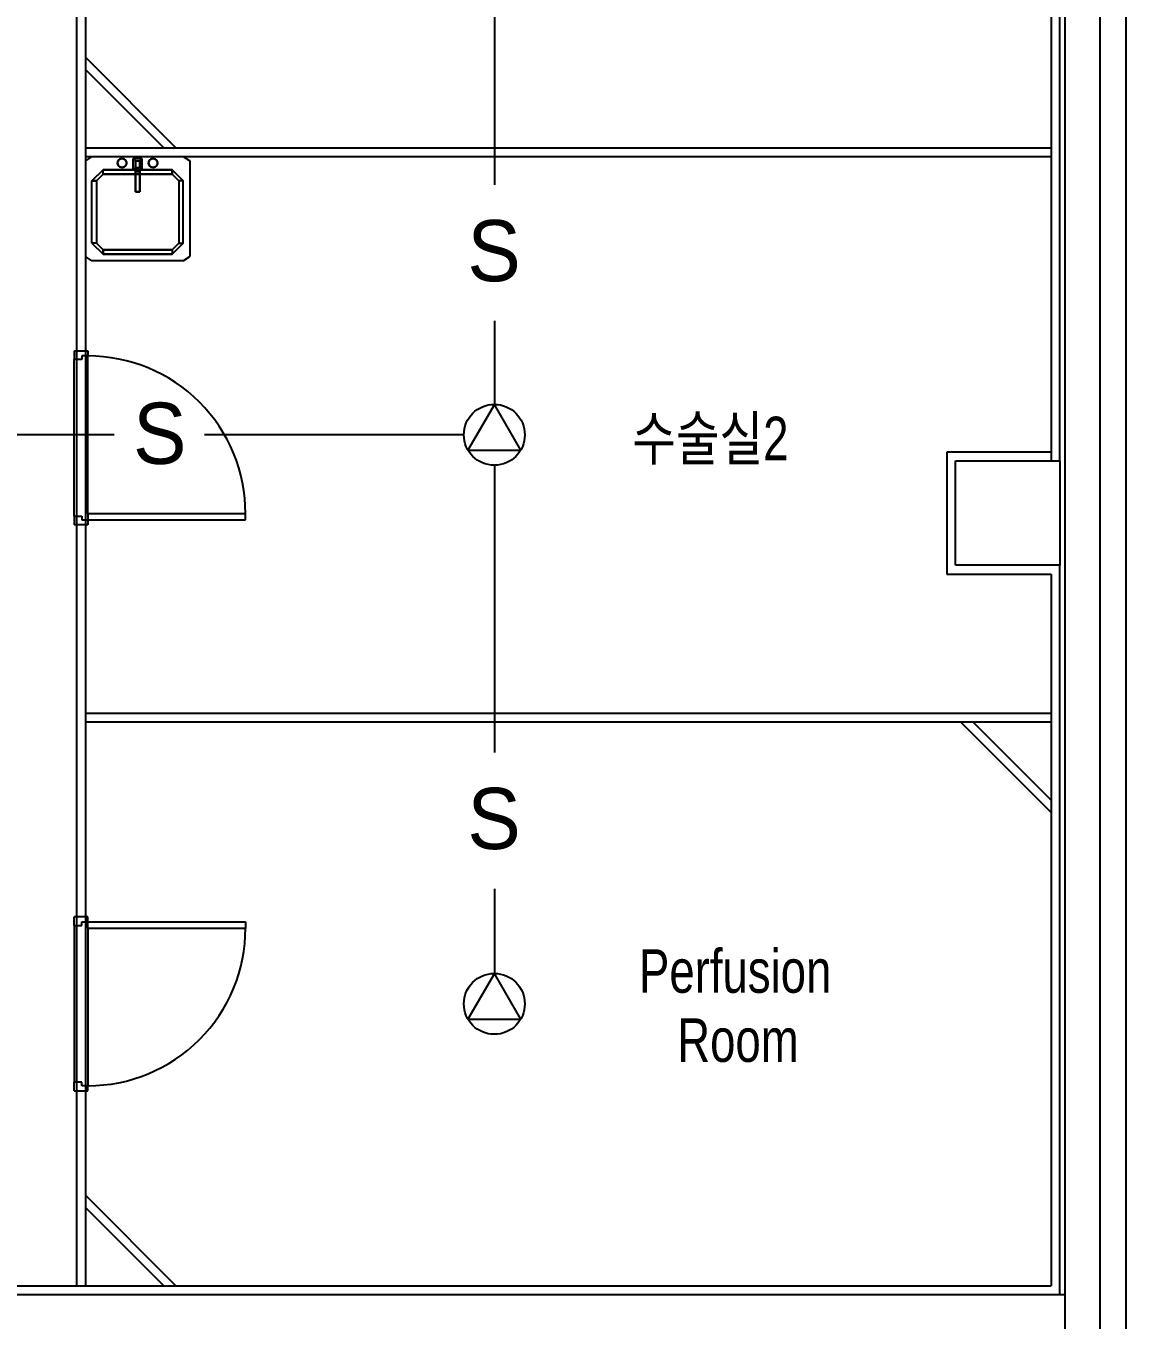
# Model space of a CAD drawing. Header units: millimetres. Extents: x 11414 to 120121, y 3637 to 81420.
# Drawn here: x 96975 to 103297, y 42740 to 50177 of the extents above; entities that cross this region are included whole.
import ezdxf
from ezdxf.enums import TextEntityAlignment as Align

# ---------------------------------------------------------------- set-up
doc = ezdxf.new("R2010")
doc.units = ezdxf.units.MM
doc.header["$LTSCALE"] = 100
doc.linetypes.add('CEN3', pattern=[26, 20, -2, 2, -2])
doc.layers.get('0').update_dxf_attribs({"color": 251})
for name, color, linetype in [('7', 7, 'Continuous'), ('ARC-7$0$ARCH', 9, 'Continuous'), ('ARC-7$0$arch-col', 9, 'Continuous'), ('ARC-7$0$TXT', 7, 'Continuous'), ('ARC-7$0$동물실', 9, 'Continuous'), ('ARC-7$0$방화석고', 9, 'Continuous'), ('REC', 21, 'Continuous'), ('sp', 21, 'Continuous'), ('SYM', 7, 'Continuous'), ('W2', 2, 'CEN3')]:
    doc.layers.add(name, color=color, linetype=linetype)
doc.styles.add('ARC-7$0$돋움', font='')
doc.styles.add('ARC-7$0$울릉도l', font='')
doc.styles.add('GHD', font='HYWULM.TTF')
doc.styles.add('lpk', font='HYWULM.TTF')
doc.styles.get('ARC-7$0$돋움').set_extended_font_data('DotumChe')
doc.styles.get('ARC-7$0$울릉도l').set_extended_font_data('Dotum')

# ---------------------------------------------------------------- blocks, each defined once
blk = doc.blocks.new('ARC-7$0$SINK')
at = {"layer": 'ARC-7$0$동물실'}
for p, q in [((0, 261.9), (25.4, 300)), ((25.4, 300), (574.6, 300)), ((600, 261.9), (574.6, 300)), ((0, 261.9), (0, -261.9)), ((76.4, 198.2), (140.1, 261.9)), ((140.1, 261.9), (76.4, 198.2)), ((140.1, 236.4), (101.8, 198.2)), ((101.8, 198.2), (140.1, 236.4)), ((498.2, 261.9), (140.1, 261.9)), ((140.1, 261.9), (140.1, 236.4)), ((498.2, 261.9), (140.1, 261.9)), ((140.1, 236.4), (140.1, 261.9)), ((140.1, 236.4), (498.2, 236.4)), ((140.1, 236.4), (498.2, 236.4)), ((498.2, 261.9), (561.9, 198.2)), ((498.2, 236.4), (498.2, 261.9)), ((498.2, 261.9), (561.9, 198.2)), ((498.2, 236.4), (498.2, 261.9)), ((498.2, 236.4), (536.4, 198.2)), ((536.4, 198.2), (498.2, 236.4)), ((600, -261.9), (600, 261.9)), ((76.4, -198.2), (76.4, 198.2)), ((101.8, 198.2), (76.4, 198.2)), ((76.4, 198.2), (76.4, -198.2)), ((101.8, 198.2), (76.4, 198.2)), ((101.8, 198.2), (101.8, -198.2)), ((101.8, -198.2), (101.8, 198.2)), ((536.4, -198.2), (536.4, 198.2)), ((561.9, 198.2), (536.4, 198.2)), ((536.4, 198.2), (536.4, -198.2)), ((536.4, 198.2), (561.9, 198.2)), ((561.9, 198.2), (561.9, -198.2)), ((561.9, -198.2), (561.9, 198.2)), ((12.8, 89.1), (13.6, 95.6)), ((13.6, 95.6), (12.8, 89.1)), ((12.8, 89.1), (13.6, 95.6)), ((13.6, 95.6), (12.8, 89.1)), ((13.6, 82.5), (12.8, 89.1)), ((12.8, 89.1), (13.6, 82.5)), ((13.6, 82.5), (12.8, 89.1)), ((12.8, 89.1), (13.6, 82.5)), ((13.6, 95.6), (16.2, 101.8)), ((16.2, 101.8), (13.6, 95.6)), ((13.6, 95.6), (16.2, 101.8)), ((16.2, 101.8), (13.6, 95.6)), ((16.2, 76.3), (13.6, 82.5)), ((13.6, 82.5), (16.2, 76.3)), ((16.2, 76.3), (13.6, 82.5)), ((13.6, 82.5), (16.2, 76.3)), ((16.2, 101.8), (20.2, 107.1)), ((20.2, 107.1), (16.2, 101.8)), ((16.2, 101.8), (20.2, 107.1)), ((20.2, 107.1), (16.2, 101.8)), ((20.2, 71.1), (16.2, 76.3)), ((16.2, 76.3), (20.2, 71.1)), ((20.2, 71.1), (16.2, 76.3)), ((16.2, 76.3), (20.2, 71.1)), ((20.2, 107.1), (25.4, 111.1)), ((25.4, 111.1), (20.2, 107.1)), ((20.2, 107.1), (25.4, 111.1)), ((25.4, 111.1), (20.2, 107.1)), ((25.4, 111.1), (31.6, 113.7)), ((31.6, 113.7), (25.4, 111.1)), ((25.4, 111.1), (31.6, 113.7)), ((31.6, 113.7), (25.4, 111.1)), ((31.6, 113.7), (38.2, 114.5)), ((38.2, 114.5), (31.6, 113.7)), ((31.6, 113.7), (38.2, 114.5)), ((38.2, 114.5), (31.6, 113.7)), ((38.2, 114.5), (44.8, 113.7)), ((44.8, 113.7), (38.2, 114.5)), ((38.2, 114.5), (44.8, 113.7)), ((44.8, 113.7), (38.2, 114.5)), ((44.8, 113.7), (51, 111.1)), ((51, 111.1), (44.8, 113.7)), ((44.8, 113.7), (51, 111.1)), ((51, 111.1), (44.8, 113.7)), ((51, 111.1), (56.2, 107.1)), ((56.2, 107.1), (51, 111.1)), ((51, 111.1), (56.2, 107.1)), ((56.2, 107.1), (51, 111.1)), ((56.2, 107.1), (60.2, 101.8)), ((60.2, 101.8), (56.2, 107.1)), ((56.2, 107.1), (60.2, 101.8)), ((60.2, 101.8), (56.2, 107.1)), ((60.2, 76.3), (56.2, 71.1)), ((56.2, 71.1), (60.2, 76.3)), ((60.2, 76.3), (56.2, 71.1)), ((56.2, 71.1), (60.2, 76.3)), ((60.2, 101.8), (62.8, 95.6)), ((62.8, 95.6), (60.2, 101.8)), ((60.2, 101.8), (62.8, 95.6)), ((62.8, 95.6), (60.2, 101.8)), ((62.8, 82.5), (60.2, 76.3)), ((60.2, 76.3), (62.8, 82.5)), ((62.8, 82.5), (60.2, 76.3)), ((60.2, 76.3), (62.8, 82.5)), ((62.8, 95.6), (63.6, 89.1)), ((63.6, 89.1), (62.8, 95.6)), ((62.8, 95.6), (63.6, 89.1)), ((63.6, 89.1), (62.8, 95.6)), ((63.6, 89.1), (62.8, 82.5)), ((62.8, 82.5), (63.6, 89.1)), ((63.6, 89.1), (62.8, 82.5)), ((62.8, 82.5), (63.6, 89.1)), ((25.4, 12.8), (12.8, 25.4)), ((12.8, 25.4), (12.8, -25.4)), ((76.4, 25.4), (12.8, 25.4)), ((25.4, 12.8), (12.8, 25.4)), ((25.4, 67.1), (20.2, 71.1)), ((20.2, 71.1), (25.4, 67.1)), ((25.4, 67.1), (20.2, 71.1)), ((20.2, 71.1), (25.4, 67.1)), ((31.6, 64.5), (25.4, 67.1)), ((25.4, 67.1), (31.6, 64.5)), ((31.6, 64.5), (25.4, 67.1)), ((25.4, 67.1), (31.6, 64.5)), ((25.4, 12.8), (25.4, -12.8)), ((89.1, 12.8), (25.4, 12.8)), ((25.4, 12.8), (25.4, -12.8)), ((25.4, 12.8), (63.6, 12.8)), ((89.1, 12.8), (25.4, 12.8)), ((38.2, 63.6), (31.6, 64.5)), ((31.6, 64.5), (38.2, 63.6)), ((38.2, 63.6), (31.6, 64.5)), ((31.6, 64.5), (38.2, 63.6)), ((38.2, 63.6), (44.8, 64.5)), ((44.8, 64.5), (38.2, 63.6)), ((38.2, 63.6), (44.8, 64.5)), ((44.8, 64.5), (38.2, 63.6)), ((51, 67.1), (44.8, 64.5)), ((44.8, 64.5), (51, 67.1)), ((51, 67.1), (44.8, 64.5)), ((44.8, 64.5), (51, 67.1)), ((56.2, 71.1), (51, 67.1)), ((51, 67.1), (56.2, 71.1)), ((56.2, 71.1), (51, 67.1)), ((51, 67.1), (56.2, 71.1)), ((76.4, 25.4), (63.6, 12.8)), ((63.6, 12.8), (76.4, 25.4)), ((63.6, 12.8), (63.6, -12.8)), ((101.8, 12.8), (63.6, 12.8)), ((63.6, 12.8), (63.6, -12.8)), ((101.8, 12.8), (63.6, 12.8)), ((76.4, -25.4), (76.4, 25.4)), ((89.1, 12.8), (203.6, 12.8)), ((89.1, -12.8), (89.1, 12.8)), ((89.1, -12.8), (89.1, 12.8)), ((89.1, 12.8), (101.8, 12.8)), ((101.8, 12.8), (89.1, 12.8)), ((89.1, 12.8), (203.6, 12.8)), ((101.8, 12.8), (203.6, 12.8)), ((101.8, 12.8), (101.8, -12.8)), ((101.8, -12.8), (101.8, 12.8)), ((203.6, 12.8), (101.8, 12.8)), ((203.6, 12.8), (203.6, -12.8)), ((203.6, 12.8), (203.6, -12.8)), ((203.6, -12.8), (203.6, 12.8)), ((203.6, 12.8), (203.6, -12.8)), ((25.4, -12.8), (12.8, -25.4)), ((25.4, -12.8), (12.8, -25.4)), ((12.8, -25.4), (76.4, -25.4)), ((16.2, -76.3), (20.2, -71.1)), ((20.2, -71.1), (16.2, -76.3)), ((16.2, -76.3), (20.2, -71.1)), ((20.2, -71.1), (16.2, -76.3)), ((20.2, -71.1), (25.4, -67.1)), ((25.4, -67.1), (20.2, -71.1)), ((20.2, -71.1), (25.4, -67.1)), ((25.4, -67.1), (20.2, -71.1)), ((25.4, -12.8), (89.1, -12.8)), ((25.4, -12.8), (63.6, -12.8)), ((89.1, -12.8), (25.4, -12.8)), ((25.4, -67.1), (31.6, -64.5)), ((31.6, -64.5), (25.4, -67.1)), ((25.4, -67.1), (31.6, -64.5)), ((31.6, -64.5), (25.4, -67.1)), ((31.6, -64.5), (38.2, -63.6)), ((38.2, -63.6), (31.6, -64.5)), ((31.6, -64.5), (38.2, -63.6)), ((38.2, -63.6), (31.6, -64.5)), ((38.2, -63.6), (44.8, -64.5)), ((44.8, -64.5), (38.2, -63.6)), ((38.2, -63.6), (44.8, -64.5)), ((44.8, -64.5), (38.2, -63.6)), ((44.8, -64.5), (51, -67.1)), ((51, -67.1), (44.8, -64.5)), ((44.8, -64.5), (51, -67.1)), ((51, -67.1), (44.8, -64.5)), ((51, -67.1), (56.2, -71.1)), ((56.2, -71.1), (51, -67.1)), ((51, -67.1), (56.2, -71.1)), ((56.2, -71.1), (51, -67.1)), ((56.2, -71.1), (60.2, -76.3)), ((60.2, -76.3), (56.2, -71.1)), ((56.2, -71.1), (60.2, -76.3)), ((60.2, -76.3), (56.2, -71.1)), ((63.6, -12.8), (76.4, -25.4)), ((76.4, -25.4), (63.6, -12.8)), ((63.6, -12.8), (101.8, -12.8)), ((63.6, -12.8), (101.8, -12.8)), ((203.6, -12.8), (89.1, -12.8)), ((101.8, -12.8), (89.1, -12.8)), ((89.1, -12.8), (203.6, -12.8)), ((101.8, -12.8), (89.1, -12.8)), ((203.6, -12.8), (101.8, -12.8)), ((203.6, -12.8), (101.8, -12.8)), ((12.8, -89.1), (13.6, -82.5)), ((13.6, -82.5), (12.8, -89.1)), ((12.8, -89.1), (13.6, -82.5)), ((13.6, -82.5), (12.8, -89.1)), ((13.6, -95.6), (12.8, -89.1)), ((12.8, -89.1), (13.6, -95.6)), ((13.6, -95.6), (12.8, -89.1)), ((12.8, -89.1), (13.6, -95.6)), ((13.6, -82.5), (16.2, -76.3)), ((16.2, -76.3), (13.6, -82.5)), ((13.6, -82.5), (16.2, -76.3)), ((16.2, -76.3), (13.6, -82.5)), ((16.2, -101.8), (13.6, -95.6)), ((13.6, -95.6), (16.2, -101.8)), ((16.2, -101.8), (13.6, -95.6)), ((13.6, -95.6), (16.2, -101.8)), ((20.2, -107.1), (16.2, -101.8)), ((16.2, -101.8), (20.2, -107.1)), ((20.2, -107.1), (16.2, -101.8)), ((16.2, -101.8), (20.2, -107.1)), ((25.4, -111.1), (20.2, -107.1)), ((20.2, -107.1), (25.4, -111.1)), ((25.4, -111.1), (20.2, -107.1)), ((20.2, -107.1), (25.4, -111.1)), ((31.6, -113.7), (25.4, -111.1)), ((25.4, -111.1), (31.6, -113.7)), ((31.6, -113.7), (25.4, -111.1)), ((25.4, -111.1), (31.6, -113.7)), ((38.2, -114.5), (31.6, -113.7)), ((31.6, -113.7), (38.2, -114.5)), ((38.2, -114.5), (31.6, -113.7)), ((31.6, -113.7), (38.2, -114.5)), ((44.8, -113.7), (38.2, -114.5)), ((38.2, -114.5), (44.8, -113.7)), ((44.8, -113.7), (38.2, -114.5)), ((38.2, -114.5), (44.8, -113.7)), ((51, -111.1), (44.8, -113.7)), ((44.8, -113.7), (51, -111.1)), ((51, -111.1), (44.8, -113.7)), ((44.8, -113.7), (51, -111.1)), ((56.2, -107.1), (51, -111.1)), ((51, -111.1), (56.2, -107.1)), ((56.2, -107.1), (51, -111.1)), ((51, -111.1), (56.2, -107.1)), ((60.2, -101.8), (56.2, -107.1)), ((56.2, -107.1), (60.2, -101.8)), ((60.2, -101.8), (56.2, -107.1)), ((56.2, -107.1), (60.2, -101.8)), ((60.2, -76.3), (62.8, -82.5)), ((62.8, -82.5), (60.2, -76.3)), ((60.2, -76.3), (62.8, -82.5)), ((62.8, -82.5), (60.2, -76.3)), ((62.8, -95.6), (60.2, -101.8)), ((60.2, -101.8), (62.8, -95.6)), ((62.8, -95.6), (60.2, -101.8)), ((60.2, -101.8), (62.8, -95.6)), ((62.8, -82.5), (63.6, -89.1)), ((62.8, -82.5), (63.6, -89.1)), ((63.6, -89.1), (62.8, -82.5)), ((62.8, -82.5), (63.6, -89.1)), ((63.6, -89.1), (62.8, -95.6)), ((62.8, -95.6), (63.6, -89.1)), ((63.6, -89.1), (62.8, -95.6)), ((62.8, -95.6), (63.6, -89.1)), ((140.1, -261.9), (76.4, -198.2)), ((76.4, -198.2), (101.8, -198.2)), ((76.4, -198.2), (140.1, -261.9)), ((101.8, -198.2), (76.4, -198.2)), ((101.8, -198.2), (140.1, -236.4)), ((140.1, -236.4), (101.8, -198.2)), ((561.9, -198.2), (498.2, -261.9)), ((498.2, -236.4), (536.4, -198.2)), ((498.2, -261.9), (561.9, -198.2)), ((536.4, -198.2), (498.2, -236.4)), ((536.4, -198.2), (561.9, -198.2)), ((536.4, -198.2), (561.9, -198.2)), ((0, -261.9), (25.4, -300)), ((140.1, -236.4), (498.2, -236.4)), ((140.1, -261.9), (140.1, -236.4)), ((140.1, -236.4), (498.2, -236.4)), ((140.1, -261.9), (140.1, -236.4)), ((498.2, -261.9), (140.1, -261.9)), ((498.2, -261.9), (140.1, -261.9)), ((498.2, -236.4), (498.2, -261.9)), ((498.2, -236.4), (498.2, -261.9)), ((600, -261.9), (574.6, -300)), ((25.4, -300), (574.6, -300))]:
    blk.add_line(p, q, dxfattribs=at)
blk = doc.blocks.new('ARC-7')
at = {"layer": 'ARC-7$0$ARCH', "color": 251, "ltscale": 3}
blk.add_line((684312.8, -483904.5), (684312.8, -427128.5), dxfattribs=at)
at = {"layer": 'ARC-7$0$ARCH', "color": 251}
for p, q in [((684162.8, -470308.5), (684162.8, -427278.5)), ((683962.8, -454848.5), (683962.8, -427478.5)), ((683962.8, -470308.5), (683962.8, -454848.5))]:
    blk.add_line(p, q, dxfattribs=at)
at = {"layer": 'ARC-7$0$arch-col', "color": 251}
for p, q in [((683332.8, -450108.5), (683932.8, -450108.5)), ((683332.8, -450708.5), (683332.8, -450108.5)), ((683332.8, -450108.5), (683932.8, -450108.5)), ((683332.8, -450708.5), (683332.8, -450108.5)), ((683932.8, -450108.5), (683932.8, -450708.5)), ((683932.8, -450108.5), (683932.8, -450708.5)), ((683932.8, -450708.5), (683332.8, -450708.5)), ((683932.8, -450708.5), (683332.8, -450708.5))]:
    blk.add_line(p, q, dxfattribs=at)
at = {"layer": 'ARC-7$0$TXT', "color": 251, "linetype": 'Continuous'}
for p, q in [((678853.5, -448308.5), (678332.8, -447787.7)), ((678782.8, -448308.5), (678332.8, -447858.5)), ((683362.1, -451608.5), (683882.8, -452129.2)), ((683432.8, -451608.5), (683882.8, -452058.5)), ((678853.5, -454848.5), (678332.8, -454327.7)), ((678782.8, -454848.5), (678332.8, -454398.5))]:
    blk.add_line(p, q, dxfattribs=at)
at = {"layer": 'ARC-7$0$동물실', "color": 251}
for p, q in [((678282.8, -435118.5), (678282.8, -451608.5)), ((678332.8, -436208.5), (678332.8, -451608.5)), ((683882.8, -444108.5), (683882.8, -450108.5)), ((683932.8, -450108.5), (683932.8, -444108.5)), ((678332.8, -448308.5), (683882.8, -448308.5)), ((678332.8, -448358.5), (683882.8, -448358.5)), ((678267.8, -449476.1), (678347.8, -449476.1)), ((678267.8, -449476.1), (678267.8, -449525.9)), ((678282.8, -449476.1), (678332.8, -449476.1)), ((678311.9, -449505.4), (678311.9, -449525.9)), ((678347.8, -449505.4), (678311.9, -449505.4)), ((678311.9, -449505.4), (678311.9, -449525.9)), ((678347.8, -449476.1), (678347.8, -449505.4)), ((678347.8, -450411.5), (678347.8, -449505.4)), ((678311.9, -449525.9), (678267.8, -449525.9)), ((678267.8, -450426.2), (678267.8, -449525.9)), ((683882.8, -450058.5), (683282.8, -450058.5)), ((683282.8, -450058.5), (683282.8, -450758.5)), ((683332.8, -450708.5), (683332.8, -450108.5)), ((683332.8, -450108.5), (683932.8, -450108.5)), ((678347.8, -450411.5), (679253, -450411.5)), ((678347.8, -450411.5), (678347.8, -450446.7)), ((679253, -450446.7), (679253, -450411.5)), ((678267.8, -450426.2), (678311.9, -450426.2)), ((678267.8, -450426.2), (678267.8, -450476.1)), ((678347.8, -450476.1), (678267.8, -450476.1)), ((678332.8, -450476.1), (678282.8, -450476.1)), ((678332.8, -450476.1), (678282.8, -450476.1)), ((678311.9, -450426.2), (678311.9, -450446.7)), ((678311.9, -450446.7), (678347.8, -450446.7)), ((678347.8, -450446.7), (678347.8, -450476.1)), ((678347.8, -450446.7), (679253, -450446.7)), ((683932.8, -450708.5), (683332.8, -450708.5)), ((683932.8, -454898.5), (683932.8, -450708.5)), ((683282.8, -450758.5), (683882.8, -450758.5)), ((683882.8, -450758.5), (683882.8, -454848.5)), ((678332.8, -451558.5), (683882.8, -451558.5)), ((678282.8, -451608.5), (678282.8, -454848.5)), ((678332.8, -451608.5), (683882.8, -451608.5)), ((678332.8, -451608.5), (678332.8, -454848.5)), ((678347.8, -452728.5), (678267.8, -452728.5)), ((678267.8, -452778.3), (678267.8, -452728.5)), ((678267.8, -452778.3), (678311.9, -452778.3)), ((678267.8, -452778.3), (678267.8, -453678.6)), ((678332.8, -452728.5), (678282.8, -452728.5)), ((678332.8, -452728.5), (678282.8, -452728.5)), ((678311.9, -452757.8), (678347.8, -452757.8)), ((678311.9, -452778.3), (678311.9, -452757.8)), ((678347.8, -452757.8), (678347.8, -452728.5)), ((678347.8, -452757.8), (679253, -452757.8)), ((678347.8, -452793.1), (678347.8, -452757.8)), ((678347.8, -452793.1), (679253, -452793.1)), ((678347.8, -452793.1), (678347.8, -453699.1)), ((679253, -452757.8), (679253, -452793.1)), ((678311.9, -453678.6), (678267.8, -453678.6)), ((678267.8, -453728.5), (678267.8, -453678.6)), ((678311.9, -453699.1), (678311.9, -453678.6)), ((678311.9, -453699.1), (678311.9, -453678.6)), ((678267.8, -453728.5), (678347.8, -453728.5)), ((678282.8, -453728.5), (678332.8, -453728.5)), ((678347.8, -453699.1), (678311.9, -453699.1)), ((678347.8, -453728.5), (678347.8, -453699.1)), ((674332.8, -454848.5), (683882.8, -454848.5)), ((674282.8, -454898.5), (683962.8, -454898.5))]:
    blk.add_line(p, q, dxfattribs=at)
for centre, start, end in [((678348.3, -450410.1), 359.91508, 90.03615), ((678348.3, -452794.4), 269.96385, 0.08492)]:
    blk.add_arc(centre, 904.7, start, end, dxfattribs=at)
at = {"layer": 'ARC-7$0$방화석고', "color": 251, "linetype": 'Continuous'}
blk.add_line((674282.8, -454898.5), (683932.8, -454898.5), dxfattribs=at)
at = {"layer": 'ARC-7$0$동물실', "color": 251, "linetype": 'Continuous', "xscale": -1, "rotation": 90}
blk.add_blockref('ARC-7$0$SINK', (678632.8, -448358.5), dxfattribs=at)
at = {"color": 251, "style": 'ARC-7$0$돋움'}
for tag, p in [('X2', (601933.6, -417318.4)), ('X3', (611533.6, -417318.4)), ('X4', (621433.6, -417318.4)), ('X6', (641231.6, -417318.4)), ('X7', (651133.6, -417318.5)), ('X8', (661033.6, -417318.4)), ('X9', (667633.6, -417318.4)), ('X10', (676133.6, -417318.5)), ('X11', (683633.6, -417318.5)), ('X5', (631333.6, -417375.7))]:
    blk.add_attdef(tag, text='', height=750, dxfattribs=at).set_placement(p, align=Align.MIDDLE_CENTER)
at = {"layer": 'ARC-7$0$ARCH', "color": 251}
for tag, height, style, p in [('Y11', 450, 'ARC-7$0$울릉도l', (593382.5, -427808.5)), ('Y10', 450, 'ARC-7$0$울릉도l', (593382.5, -435308.5)), ('Y9', 450, 'ARC-7$0$울릉도l', (593382.5, -443808.5)), ('Y8', 450, 'ARC-7$0$울릉도l', (593382.5, -450408.5)), ('Y7', 450, 'ARC-7$0$울릉도l', (593382.5, -460308.5)), ('Y6', 750, 'ARC-7$0$돋움', (593382.5, -470208.5))]:
    blk.add_attdef(tag, text='', height=height, rotation=90, dxfattribs=dict(at, style=style)).set_placement(p, align=Align.MIDDLE_CENTER)
blk = doc.blocks.new('SP')
at = {"layer": 'SYM', "color": 2}
blk.add_lwpolyline([(0, 175), (-151.6, -87.5), (151.6, -87.5)], close=True, dxfattribs=at)
blk.add_circle((0, 0), 175, dxfattribs=at)

msp = doc.modelspace()

# ---------------------------------------------------------------- linework, layer by layer
at = {"layer": 'sp', "color": 3, "linetype": 'Continuous'}
for p, q in [((99666.6, 50702, 0), (99666.6, 49263.4, 0)), ((99666.6, 48481.6, 0), (99666.6, 48002, 0)), ((97481.5, 47827, 0), (96691.6, 47827, 0)), ((99491.6, 47827, 0), (98002.1, 47827, 0)), ((99666.6, 47652, 0), (99666.6, 46000.5, 0)), ((99666.6, 45218.7, 0), (99666.6, 44732, 0))]:
    msp.add_line(p, q, dxfattribs=at)

# ---------------------------------------------------------------- block references
at = {"color": 21, "linetype": 'Continuous'}
msp.add_blockref('ARC-7', (-581016.2, 497785.5, 0), dxfattribs=at)
at = {"layer": 'REC', "color": 3, "linetype": 'Continuous'}
for p in [(99666.6, 47827, 0), (99666.6, 44557, 0)]:
    msp.add_blockref('SP', p, dxfattribs=at)

# ---------------------------------------------------------------- texts
at = {"layer": '7', "style": 'GHD', "width": 0.8}
for s, p in [('수술실2', (100458.3, 47681.2, 0)), ('Perfusion', (100497.7, 44620.7, 0)), ('Room', (100717.4, 44223.6, 0))]:
    msp.add_text(s, height=250, dxfattribs=at).set_placement(p)
at = {"layer": 'W2', "style": 'lpk'}
for p in [(99664.9, 48885.3, 0), (97744.3, 47835.9, 0), (99664.9, 45622.4, 0)]:
    msp.add_text('S', height=351.6, dxfattribs=at).set_placement(p, align=Align.MIDDLE_CENTER)

doc.saveas('drawing.dxf')
